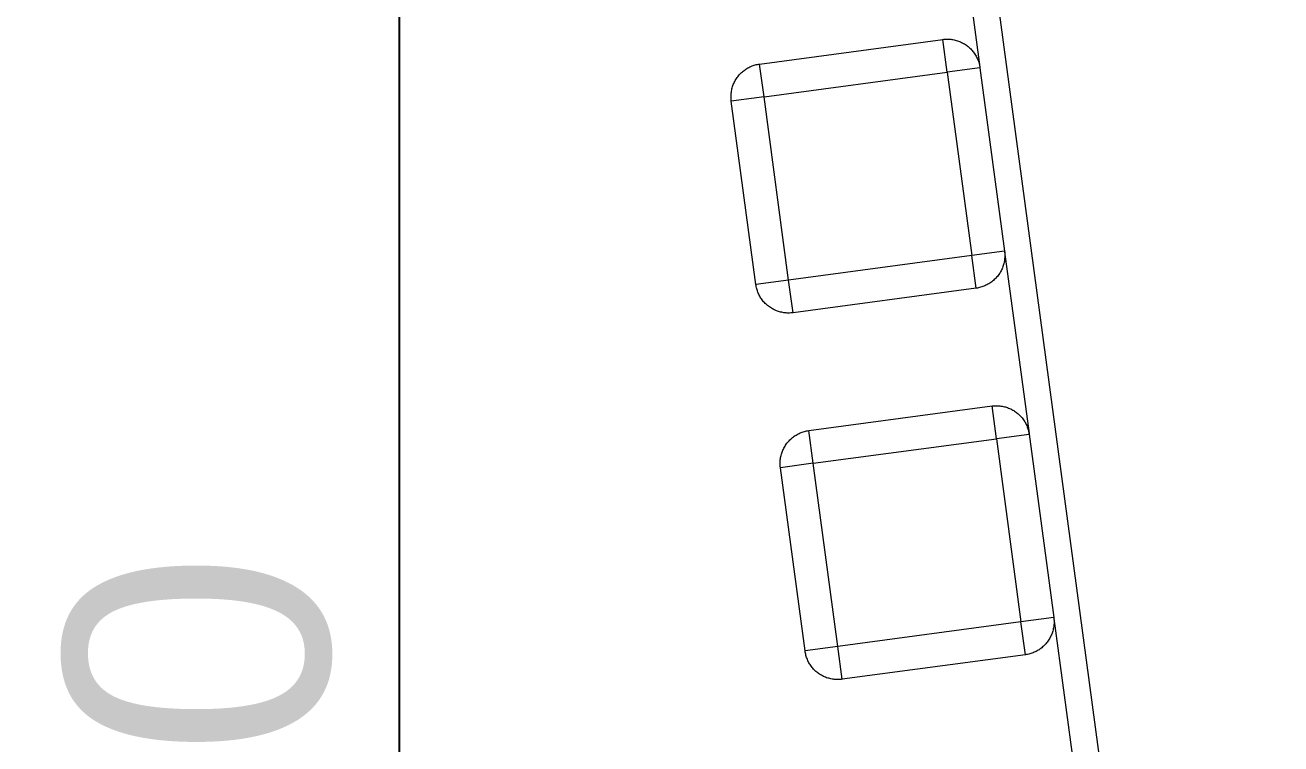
# Model space of a CAD drawing. Header units: millimetres. Extents: x -30 to 4992, y -440 to 3111.
# Drawn here: x 3415.6 to 3605.8, y 2898.2 to 3007 of the extents above; entities that cross this region are included whole.
import ezdxf

# ---------------------------------------------------------------- set-up
doc = ezdxf.new("R2010")
doc.units = ezdxf.units.MM
doc.layers.add('ZANO_R', color=7, linetype='Continuous', lineweight=0)
doc.layers.add('ZANO_W', color=1, linetype='Continuous', lineweight=0)
doc.styles.add('Arial', font='arial.ttf')
doc.styles.get("Standard").update_dxf_attribs({"font": 'ARIALUNI.TTF'})
doc.dimstyles.new('pl i ang', dxfattribs={"dimtxt": 50, "dimasz": 50, "dimexe": 1.25, "dimexo": 0.625, "dimgap": 10, "dimtad": 1, "dimtoh": 1, "dimtxsty": 'Standard', "dimcen": 2.5, "dimclrd": 1, "dimclre": 1, "dimclrt": 1, "dimadec": 0, "dimazin": 0, "dimtfac": 1, "dimtmove": 0, "dimatfit": 3, "dimfxl": 1, "dimarcsym": 1})

# ---------------------------------------------------------------- blocks, each defined once
blk = doc.blocks.new('*D390')
at = {"layer": 'ZANO_W', "color": 1, "lineweight": -2}
for p, q in [((3505.67, 3110.62), (3462.23, 3110.62)), ((3472.23, 3070.62), (3472.23, 2690.87)), ((3595.75, 2650.87), (3462.23, 2650.87))]:
    blk.add_line(p, q, dxfattribs=at)
at = {"layer": 'ZANO_W', "color": 1}
for points in [[(3478.9, 3070.62), (3465.57, 3070.62), (3472.23, 3110.62)], [(3465.57, 2690.87), (3478.9, 2690.87), (3472.23, 2650.87)]]:
    blk.add_solid(points, dxfattribs=at)
at = {"layer": 'ZANO_W', "color": 1, "insert": (3441.81, 2880.74), "char_height": 40, "attachment_point": 5, "rotation": 90, "style": 'Arial'}
blk.add_mtext('460', dxfattribs=at)

msp = doc.modelspace()

# ---------------------------------------------------------------- linework, layer by layer
at = {"layer": 'ZANO_R'}
for p, q in [((3556.57, 3057.46), (3605.22, 2694.91)), ((3556.47, 3028.18), (3560.16, 3000.65)), ((3526.8, 3001.11), (3554.55, 3004.83)), ((3554.55, 3004.83), (3554.72, 3004.85)), ((3555.22, 2999.87), (3554.55, 3004.83)), ((3554.72, 3004.85), (3554.89, 3004.86)), ((3554.89, 3004.86), (3555.06, 3004.87)), ((3555.06, 3004.87), (3555.24, 3004.87)), ((3555.24, 3004.87), (3555.41, 3004.87)), ((3555.41, 3004.87), (3555.58, 3004.86)), ((3555.58, 3004.86), (3555.75, 3004.85)), ((3555.75, 3004.85), (3555.92, 3004.82)), ((3555.92, 3004.82), (3556.08, 3004.8)), ((3556.08, 3004.8), (3556.25, 3004.77)), ((3556.25, 3004.77), (3556.42, 3004.73)), ((3556.42, 3004.73), (3556.58, 3004.68)), ((3556.58, 3004.68), (3556.75, 3004.63)), ((3556.75, 3004.63), (3556.91, 3004.58)), ((3556.91, 3004.58), (3557.07, 3004.52)), ((3557.07, 3004.52), (3557.23, 3004.45)), ((3557.23, 3004.45), (3557.38, 3004.38)), ((3557.38, 3004.38), (3557.53, 3004.31)), ((3557.53, 3004.31), (3557.68, 3004.22)), ((3557.68, 3004.22), (3557.83, 3004.14)), ((3557.83, 3004.14), (3557.97, 3004.05)), ((3557.97, 3004.05), (3558.12, 3003.95)), ((3558.12, 3003.95), (3558.25, 3003.85)), ((3558.25, 3003.85), (3558.39, 3003.74)), ((3558.39, 3003.74), (3558.52, 3003.63)), ((3558.52, 3003.63), (3558.64, 3003.52)), ((3558.64, 3003.52), (3558.77, 3003.4)), ((3558.77, 3003.4), (3558.88, 3003.27)), ((3558.88, 3003.27), (3559, 3003.15)), ((3559, 3003.15), (3559.11, 3003.02)), ((3559.11, 3003.02), (3559.21, 3002.88)), ((3559.21, 3002.88), (3559.31, 3002.74)), ((3559.31, 3002.74), (3559.41, 3002.6)), ((3559.41, 3002.6), (3559.5, 3002.46)), ((3559.5, 3002.46), (3559.59, 3002.31)), ((3559.59, 3002.31), (3559.67, 3002.16)), ((3559.67, 3002.16), (3559.74, 3002.01)), ((3559.74, 3002.01), (3559.81, 3001.85)), ((3559.81, 3001.85), (3559.88, 3001.69)), ((3559.88, 3001.69), (3559.94, 3001.53)), ((3559.94, 3001.53), (3559.99, 3001.37)), ((3559.99, 3001.37), (3560.04, 3001.21)), ((3560.04, 3001.21), (3560.08, 3001.04)), ((3523.49, 2999.18), (3523.6, 2999.32)), ((3523.6, 2999.32), (3523.71, 2999.45)), ((3523.71, 2999.45), (3523.82, 2999.57)), ((3523.82, 2999.57), (3523.94, 2999.7)), ((3523.94, 2999.7), (3524.07, 2999.81)), ((3524.07, 2999.81), (3524.19, 2999.93)), ((3524.19, 2999.93), (3524.32, 3000.04)), ((3524.32, 3000.04), (3524.46, 3000.14)), ((3524.46, 3000.14), (3524.6, 3000.24)), ((3524.6, 3000.24), (3524.74, 3000.34)), ((3524.74, 3000.34), (3524.88, 3000.43)), ((3524.88, 3000.43), (3525.03, 3000.52)), ((3525.03, 3000.52), (3525.18, 3000.6)), ((3525.18, 3000.6), (3525.33, 3000.67)), ((3525.33, 3000.67), (3525.49, 3000.74)), ((3525.49, 3000.74), (3525.65, 3000.81)), ((3525.65, 3000.81), (3525.81, 3000.87)), ((3525.81, 3000.87), (3525.97, 3000.92)), ((3525.97, 3000.92), (3526.13, 3000.97)), ((3526.13, 3000.97), (3526.3, 3001.01)), ((3526.3, 3001.01), (3526.47, 3001.05)), ((3526.47, 3001.05), (3526.63, 3001.08)), ((3526.63, 3001.08), (3526.8, 3001.11)), ((3527.47, 2996.15), (3526.8, 3001.11)), ((3527.47, 2996.15), (3555.22, 2999.87)), ((3560.17, 3000.54), (3555.22, 2999.87)), ((3555.22, 2999.87), (3558.94, 2972.12)), ((3560.08, 3001.04), (3560.12, 3000.87)), ((3560.12, 3000.87), (3560.15, 3000.71)), ((3560.15, 3000.71), (3560.17, 3000.54)), ((3560.17, 3000.54), (3563.9, 2972.79)), ((3560.17, 3000.54), (3560.17, 3000.54)), ((3522.61, 2997.35), (3522.66, 2997.51)), ((3522.66, 2997.51), (3522.71, 2997.68)), ((3522.71, 2997.68), (3522.76, 2997.84)), ((3522.76, 2997.84), (3522.82, 2998)), ((3522.82, 2998), (3522.89, 2998.16)), ((3522.89, 2998.16), (3522.96, 2998.31)), ((3522.96, 2998.31), (3523.04, 2998.46)), ((3523.04, 2998.46), (3523.12, 2998.61)), ((3523.12, 2998.61), (3523.2, 2998.76)), ((3523.2, 2998.76), (3523.3, 2998.91)), ((3523.3, 2998.91), (3523.39, 2999.05)), ((3523.39, 2999.05), (3523.49, 2999.18)), ((3522.47, 2996.34), (3522.48, 2996.51)), ((3522.47, 2996.17), (3522.47, 2996.34)), ((3522.47, 2996), (3522.47, 2996.17)), ((3522.48, 2995.82), (3522.47, 2996)), ((3522.48, 2996.51), (3522.5, 2996.68)), ((3522.49, 2995.65), (3522.48, 2995.82)), ((3522.51, 2995.48), (3522.49, 2995.65)), ((3522.5, 2996.68), (3522.52, 2996.85)), ((3527.47, 2996.15), (3522.51, 2995.48)), ((3522.52, 2996.85), (3522.54, 2997.02)), ((3522.54, 2997.02), (3522.58, 2997.18)), ((3522.58, 2997.18), (3522.61, 2997.35)), ((3531.19, 2968.4), (3527.47, 2996.15)), ((3526.24, 2967.73), (3522.51, 2995.48)), ((3563.89, 2972.79), (3558.94, 2972.12)), ((3563.89, 2972.79), (3563.9, 2972.79)), ((3563.9, 2972.79), (3563.92, 2972.62)), ((3563.91, 2972.68), (3567.61, 2945.15)), ((3558.94, 2972.12), (3531.19, 2968.4)), ((3559.61, 2967.17), (3558.94, 2972.12)), ((3563.8, 2970.92), (3563.75, 2970.76)), ((3563.83, 2971.09), (3563.8, 2970.92)), ((3563.87, 2971.26), (3563.83, 2971.09)), ((3563.89, 2971.43), (3563.87, 2971.26)), ((3563.91, 2971.59), (3563.89, 2971.43)), ((3563.93, 2971.76), (3563.91, 2971.59)), ((3563.92, 2972.62), (3563.93, 2972.45)), ((3563.93, 2972.45), (3563.94, 2972.28)), ((3563.94, 2971.94), (3563.93, 2971.76)), ((3563.94, 2972.28), (3563.94, 2972.11)), ((3563.94, 2972.11), (3563.94, 2971.94)), ((3562.81, 2968.95), (3562.7, 2968.82)), ((3562.92, 2969.09), (3562.81, 2968.95)), ((3563.02, 2969.23), (3562.92, 2969.09)), ((3563.11, 2969.37), (3563.02, 2969.23)), ((3563.21, 2969.51), (3563.11, 2969.37)), ((3563.29, 2969.66), (3563.21, 2969.51)), ((3563.37, 2969.81), (3563.29, 2969.66)), ((3563.45, 2969.96), (3563.37, 2969.81)), ((3563.52, 2970.12), (3563.45, 2969.96)), ((3563.59, 2970.27), (3563.52, 2970.12)), ((3563.65, 2970.43), (3563.59, 2970.27)), ((3563.7, 2970.59), (3563.65, 2970.43)), ((3563.75, 2970.76), (3563.7, 2970.59)), ((3531.19, 2968.4), (3526.24, 2967.73)), ((3526.26, 2967.56), (3526.24, 2967.73)), ((3526.29, 2967.4), (3526.26, 2967.56)), ((3526.33, 2967.23), (3526.29, 2967.4)), ((3526.37, 2967.06), (3526.33, 2967.23)), ((3526.42, 2966.9), (3526.37, 2967.06)), ((3531.86, 2963.45), (3531.19, 2968.4)), ((3559.61, 2967.17), (3531.86, 2963.44)), ((3559.78, 2967.19), (3559.61, 2967.17)), ((3559.61, 2967.17), (3559.61, 2967.17)), ((3559.94, 2967.22), (3559.78, 2967.19)), ((3560.11, 2967.26), (3559.94, 2967.22)), ((3560.28, 2967.3), (3560.11, 2967.26)), ((3560.44, 2967.35), (3560.28, 2967.3)), ((3560.6, 2967.41), (3560.44, 2967.35)), ((3560.76, 2967.46), (3560.6, 2967.41)), ((3560.92, 2967.53), (3560.76, 2967.46)), ((3561.08, 2967.6), (3560.92, 2967.53)), ((3561.23, 2967.68), (3561.08, 2967.6)), ((3561.38, 2967.76), (3561.23, 2967.68)), ((3561.53, 2967.84), (3561.38, 2967.76)), ((3561.67, 2967.93), (3561.53, 2967.84)), ((3561.81, 2968.03), (3561.67, 2967.93)), ((3561.95, 2968.13), (3561.81, 2968.03)), ((3562.09, 2968.23), (3561.95, 2968.13)), ((3562.22, 2968.34), (3562.09, 2968.23)), ((3562.34, 2968.46), (3562.22, 2968.34)), ((3562.47, 2968.58), (3562.34, 2968.46)), ((3562.59, 2968.7), (3562.47, 2968.58)), ((3562.7, 2968.82), (3562.59, 2968.7)), ((3526.47, 2966.74), (3526.42, 2966.9)), ((3526.53, 2966.58), (3526.47, 2966.74)), ((3526.6, 2966.42), (3526.53, 2966.58)), ((3526.67, 2966.27), (3526.6, 2966.42)), ((3526.74, 2966.11), (3526.67, 2966.27)), ((3526.83, 2965.96), (3526.74, 2966.11)), ((3526.91, 2965.81), (3526.83, 2965.96)), ((3527, 2965.67), (3526.91, 2965.81)), ((3527.1, 2965.53), (3527, 2965.67)), ((3527.2, 2965.39), (3527.1, 2965.53)), ((3527.3, 2965.26), (3527.2, 2965.39)), ((3527.41, 2965.12), (3527.3, 2965.26)), ((3527.53, 2965), (3527.41, 2965.12)), ((3527.64, 2964.87), (3527.53, 2965)), ((3527.77, 2964.76), (3527.64, 2964.87)), ((3527.89, 2964.64), (3527.77, 2964.76)), ((3528.02, 2964.53), (3527.89, 2964.64)), ((3528.16, 2964.42), (3528.02, 2964.53)), ((3528.29, 2964.32), (3528.16, 2964.42)), ((3528.44, 2964.23), (3528.29, 2964.32)), ((3528.58, 2964.13), (3528.44, 2964.23)), ((3528.73, 2964.05), (3528.58, 2964.13)), ((3528.88, 2963.97), (3528.73, 2964.05)), ((3529.03, 2963.89), (3528.88, 2963.97)), ((3529.18, 2963.82), (3529.03, 2963.89)), ((3529.34, 2963.75), (3529.18, 2963.82)), ((3529.5, 2963.69), (3529.34, 2963.75)), ((3529.66, 2963.64), (3529.5, 2963.69)), ((3529.83, 2963.59), (3529.66, 2963.64)), ((3529.99, 2963.54), (3529.83, 2963.59)), ((3530.16, 2963.51), (3529.99, 2963.54)), ((3530.33, 2963.47), (3530.16, 2963.51)), ((3530.49, 2963.45), (3530.33, 2963.47)), ((3530.66, 2963.43), (3530.49, 2963.45)), ((3530.83, 2963.41), (3530.66, 2963.43)), ((3531, 2963.4), (3530.83, 2963.41)), ((3531.18, 2963.4), (3531, 2963.4)), ((3531.35, 2963.4), (3531.18, 2963.4)), ((3531.52, 2963.41), (3531.35, 2963.4)), ((3531.69, 2963.42), (3531.52, 2963.41)), ((3531.86, 2963.44), (3531.69, 2963.42)), ((3531.86, 2963.45), (3531.86, 2963.44)), ((3534.25, 2945.6), (3562, 2949.33)), ((3562, 2949.33), (3562.17, 2949.35)), ((3562.67, 2944.37), (3562, 2949.33)), ((3562.17, 2949.35), (3562.34, 2949.36)), ((3562.34, 2949.36), (3562.51, 2949.37)), ((3562.51, 2949.37), (3562.68, 2949.37)), ((3562.68, 2949.37), (3562.85, 2949.37)), ((3562.85, 2949.37), (3563.02, 2949.36)), ((3563.02, 2949.36), (3563.19, 2949.34)), ((3563.19, 2949.34), (3563.36, 2949.32)), ((3563.36, 2949.32), (3563.53, 2949.3)), ((3563.53, 2949.3), (3563.7, 2949.26)), ((3563.7, 2949.26), (3563.87, 2949.22)), ((3563.87, 2949.22), (3564.03, 2949.18)), ((3564.03, 2949.18), (3564.19, 2949.13)), ((3564.19, 2949.13), (3564.36, 2949.08)), ((3564.36, 2949.08), (3564.52, 2949.02)), ((3564.52, 2949.02), (3564.67, 2948.95)), ((3564.67, 2948.95), (3564.83, 2948.88)), ((3564.83, 2948.88), (3564.98, 2948.8)), ((3564.98, 2948.8), (3565.13, 2948.72)), ((3565.13, 2948.72), (3565.28, 2948.63)), ((3565.28, 2948.63), (3565.42, 2948.54)), ((3565.42, 2948.54), (3565.56, 2948.45)), ((3565.56, 2948.45), (3565.7, 2948.34)), ((3565.7, 2948.34), (3565.83, 2948.24)), ((3565.83, 2948.24), (3565.96, 2948.13)), ((3565.96, 2948.13), (3566.09, 2948.01)), ((3566.09, 2948.01), (3566.21, 2947.89)), ((3566.21, 2947.89), (3566.33, 2947.77)), ((3566.33, 2947.77), (3566.45, 2947.64)), ((3566.45, 2947.64), (3566.55, 2947.51)), ((3566.55, 2947.51), (3566.66, 2947.38)), ((3566.66, 2947.38), (3566.76, 2947.24)), ((3566.76, 2947.24), (3566.86, 2947.1)), ((3566.86, 2947.1), (3566.95, 2946.95)), ((3566.95, 2946.95), (3567.03, 2946.81)), ((3567.03, 2946.81), (3567.11, 2946.66)), ((3567.11, 2946.66), (3567.19, 2946.5)), ((3567.19, 2946.5), (3567.26, 2946.35)), ((3567.26, 2946.35), (3567.32, 2946.19)), ((3567.32, 2946.19), (3567.38, 2946.03)), ((3531.27, 2944.07), (3531.39, 2944.19)), ((3531.39, 2944.19), (3531.51, 2944.31)), ((3531.51, 2944.31), (3531.64, 2944.43)), ((3531.64, 2944.43), (3531.77, 2944.54)), ((3531.77, 2944.54), (3531.91, 2944.64)), ((3531.91, 2944.64), (3532.04, 2944.74)), ((3532.04, 2944.74), (3532.19, 2944.84)), ((3532.19, 2944.84), (3532.33, 2944.93)), ((3532.33, 2944.93), (3532.48, 2945.01)), ((3532.48, 2945.01), (3532.63, 2945.09)), ((3532.63, 2945.09), (3532.78, 2945.17)), ((3532.78, 2945.17), (3532.94, 2945.24)), ((3532.94, 2945.24), (3533.1, 2945.3)), ((3533.1, 2945.3), (3533.26, 2945.36)), ((3533.26, 2945.36), (3533.42, 2945.42)), ((3533.42, 2945.42), (3533.58, 2945.47)), ((3533.58, 2945.47), (3533.75, 2945.51)), ((3533.75, 2945.51), (3533.91, 2945.55)), ((3533.91, 2945.55), (3534.08, 2945.58)), ((3534.08, 2945.58), (3534.25, 2945.6)), ((3534.91, 2940.65), (3534.25, 2945.6)), ((3534.91, 2940.65), (3562.67, 2944.37)), ((3567.62, 2945.03), (3562.67, 2944.37)), ((3562.67, 2944.37), (3566.39, 2916.62)), ((3567.38, 2946.03), (3567.44, 2945.87)), ((3567.44, 2945.87), (3567.49, 2945.7)), ((3567.49, 2945.7), (3567.53, 2945.54)), ((3567.53, 2945.54), (3567.56, 2945.37)), ((3567.56, 2945.37), (3567.6, 2945.2)), ((3567.6, 2945.2), (3567.62, 2945.04)), ((3567.62, 2945.04), (3571.35, 2917.28)), ((3567.62, 2945.03), (3567.62, 2945.04)), ((3530.15, 2942.18), (3530.21, 2942.34)), ((3530.21, 2942.34), (3530.27, 2942.5)), ((3530.27, 2942.5), (3530.34, 2942.65)), ((3530.34, 2942.65), (3530.41, 2942.81)), ((3530.41, 2942.81), (3530.48, 2942.96)), ((3530.48, 2942.96), (3530.56, 2943.11)), ((3530.56, 2943.11), (3530.65, 2943.26)), ((3530.65, 2943.26), (3530.74, 2943.4)), ((3530.74, 2943.4), (3530.84, 2943.54)), ((3530.84, 2943.54), (3530.94, 2943.68)), ((3530.94, 2943.68), (3531.05, 2943.82)), ((3531.05, 2943.82), (3531.16, 2943.95)), ((3531.16, 2943.95), (3531.27, 2944.07)), ((3529.91, 2940.66), (3529.92, 2940.83)), ((3529.92, 2940.49), (3529.91, 2940.66)), ((3529.92, 2940.83), (3529.93, 2941)), ((3529.93, 2940.32), (3529.92, 2940.49)), ((3529.93, 2941), (3529.94, 2941.17)), ((3529.94, 2941.17), (3529.96, 2941.34)), ((3529.96, 2941.34), (3529.99, 2941.51)), ((3534.91, 2940.65), (3529.96, 2939.98)), ((3529.99, 2941.51), (3530.02, 2941.68)), ((3530.02, 2941.68), (3530.06, 2941.85)), ((3530.06, 2941.85), (3530.1, 2942.01)), ((3530.1, 2942.01), (3530.15, 2942.18)), ((3538.64, 2912.9), (3534.91, 2940.65)), ((3529.94, 2940.15), (3529.93, 2940.32)), ((3529.96, 2939.98), (3529.94, 2940.15)), ((3533.68, 2912.23), (3529.96, 2939.98)), ((3566.39, 2916.62), (3538.64, 2912.9)), ((3571.34, 2917.28), (3566.39, 2916.62)), ((3567.05, 2911.67), (3566.39, 2916.62)), ((3571.31, 2915.75), (3571.28, 2915.59)), ((3571.34, 2915.92), (3571.31, 2915.75)), ((3571.34, 2917.28), (3571.35, 2917.28)), ((3571.36, 2916.09), (3571.34, 2915.92)), ((3571.35, 2917.28), (3571.37, 2917.11)), ((3571.36, 2917.17), (3575.05, 2889.64)), ((3571.38, 2916.26), (3571.36, 2916.09)), ((3571.37, 2917.11), (3571.38, 2916.94)), ((3571.38, 2916.94), (3571.39, 2916.77)), ((3571.39, 2916.43), (3571.38, 2916.26)), ((3571.39, 2916.77), (3571.39, 2916.6)), ((3571.39, 2916.6), (3571.39, 2916.43)), ((3570.47, 2913.72), (3570.36, 2913.59)), ((3570.56, 2913.86), (3570.47, 2913.72)), ((3570.65, 2914.01), (3570.56, 2913.86)), ((3570.74, 2914.15), (3570.65, 2914.01)), ((3570.82, 2914.3), (3570.74, 2914.15)), ((3570.9, 2914.46), (3570.82, 2914.3)), ((3570.97, 2914.61), (3570.9, 2914.46)), ((3571.04, 2914.77), (3570.97, 2914.61)), ((3571.1, 2914.93), (3571.04, 2914.77)), ((3571.15, 2915.09), (3571.1, 2914.93)), ((3571.2, 2915.25), (3571.15, 2915.09)), ((3571.24, 2915.42), (3571.2, 2915.25)), ((3571.28, 2915.59), (3571.24, 2915.42)), ((3538.64, 2912.9), (3533.68, 2912.23)), ((3533.71, 2912.06), (3533.68, 2912.23)), ((3533.74, 2911.89), (3533.71, 2912.06)), ((3533.78, 2911.73), (3533.74, 2911.89)), ((3539.3, 2907.95), (3538.64, 2912.9)), ((3567.89, 2911.85), (3567.72, 2911.8)), ((3568.05, 2911.9), (3567.89, 2911.85)), ((3568.21, 2911.96), (3568.05, 2911.9)), ((3568.37, 2912.03), (3568.21, 2911.96)), ((3568.52, 2912.1), (3568.37, 2912.03)), ((3568.68, 2912.17), (3568.52, 2912.1)), ((3568.83, 2912.25), (3568.68, 2912.17)), ((3568.97, 2912.34), (3568.83, 2912.25)), ((3569.12, 2912.43), (3568.97, 2912.34)), ((3569.26, 2912.53), (3569.12, 2912.43)), ((3569.4, 2912.63), (3569.26, 2912.53)), ((3569.53, 2912.73), (3569.4, 2912.63)), ((3569.66, 2912.84), (3569.53, 2912.73)), ((3569.79, 2912.95), (3569.66, 2912.84)), ((3569.91, 2913.07), (3569.79, 2912.95)), ((3570.03, 2913.19), (3569.91, 2913.07)), ((3570.15, 2913.32), (3570.03, 2913.19)), ((3570.26, 2913.45), (3570.15, 2913.32)), ((3570.36, 2913.59), (3570.26, 2913.45)), ((3533.82, 2911.56), (3533.78, 2911.73)), ((3533.87, 2911.4), (3533.82, 2911.56)), ((3533.92, 2911.24), (3533.87, 2911.4)), ((3533.98, 2911.08), (3533.92, 2911.24)), ((3534.05, 2910.92), (3533.98, 2911.08)), ((3534.12, 2910.76), (3534.05, 2910.92)), ((3534.19, 2910.61), (3534.12, 2910.76)), ((3534.27, 2910.46), (3534.19, 2910.61)), ((3534.36, 2910.31), (3534.27, 2910.46)), ((3534.45, 2910.17), (3534.36, 2910.31)), ((3534.54, 2910.03), (3534.45, 2910.17)), ((3534.64, 2909.89), (3534.54, 2910.03)), ((3567.05, 2911.66), (3539.3, 2907.94)), ((3567.22, 2911.69), (3567.05, 2911.66)), ((3567.05, 2911.67), (3567.05, 2911.66)), ((3567.39, 2911.72), (3567.22, 2911.69)), ((3567.56, 2911.76), (3567.39, 2911.72)), ((3567.72, 2911.8), (3567.56, 2911.76)), ((3534.75, 2909.75), (3534.64, 2909.89)), ((3534.86, 2909.62), (3534.75, 2909.75)), ((3534.97, 2909.49), (3534.86, 2909.62)), ((3535.09, 2909.37), (3534.97, 2909.49)), ((3535.21, 2909.25), (3535.09, 2909.37)), ((3535.34, 2909.14), (3535.21, 2909.25)), ((3535.47, 2909.03), (3535.34, 2909.14)), ((3535.6, 2908.92), (3535.47, 2909.03)), ((3535.74, 2908.82), (3535.6, 2908.92)), ((3535.88, 2908.72), (3535.74, 2908.82)), ((3536.03, 2908.63), (3535.88, 2908.72)), ((3536.17, 2908.55), (3536.03, 2908.63)), ((3536.32, 2908.46), (3536.17, 2908.55)), ((3536.48, 2908.39), (3536.32, 2908.46)), ((3536.63, 2908.32), (3536.48, 2908.39)), ((3536.79, 2908.25), (3536.63, 2908.32)), ((3536.95, 2908.19), (3536.79, 2908.25)), ((3537.11, 2908.13), (3536.95, 2908.19)), ((3537.27, 2908.09), (3537.11, 2908.13)), ((3537.44, 2908.04), (3537.27, 2908.09)), ((3537.61, 2908), (3537.44, 2908.04)), ((3537.77, 2907.97), (3537.61, 2908)), ((3537.94, 2907.94), (3537.77, 2907.97)), ((3538.11, 2907.92), (3537.94, 2907.94)), ((3538.28, 2907.91), (3538.11, 2907.92)), ((3538.45, 2907.9), (3538.28, 2907.91)), ((3538.62, 2907.9), (3538.45, 2907.9)), ((3538.79, 2907.9), (3538.62, 2907.9)), ((3538.96, 2907.91), (3538.79, 2907.9)), ((3539.13, 2907.92), (3538.96, 2907.91)), ((3539.3, 2907.94), (3539.13, 2907.92)), ((3539.3, 2907.95), (3539.3, 2907.94))]:
    msp.add_line(p, q, dxfattribs=at)

# ---------------------------------------------------------------- dimensions: what is measured, and where the dimension line sits
at = {"layer": 'ZANO_W'}
dim = msp.add_linear_dim(base=(3472.23, 2650.87), p1=(3515.67, 3110.62), p2=(3605.75, 2650.87), angle=90, dimstyle='pl i ang', override={"dimtxt": 40, "dimasz": 40, "dimexe": 10, "dimexo": 10, "dimtoh": 0, "dimdec": 0, "dimtxsty": 'Arial', "dimtdec": 0, "dimtmove": 1}, dxfattribs=at)
dim.commit()
dim.dimension.update_dxf_attribs({"geometry": '*D390', "text_midpoint": (3441.81, 2880.74)})

doc.saveas('drawing.dxf')
